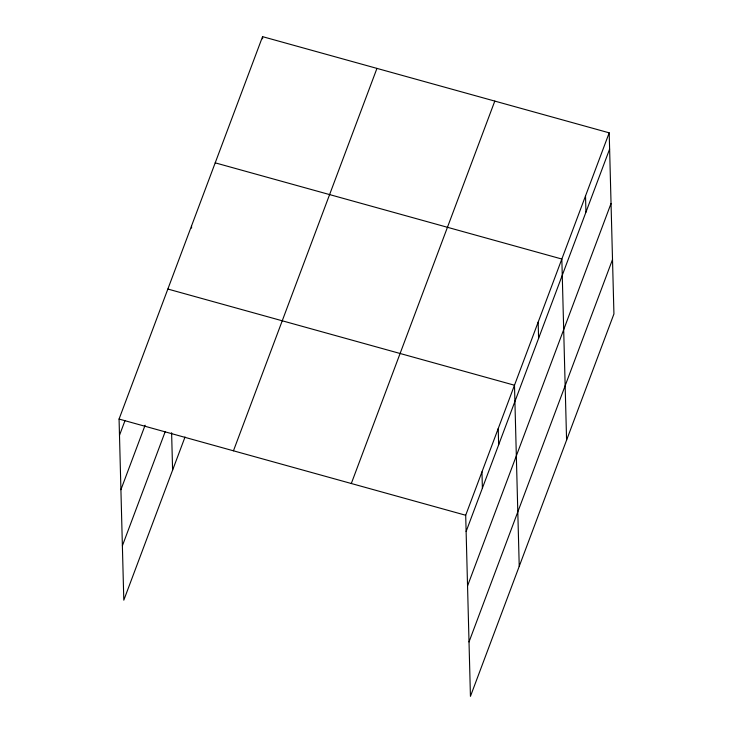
<?xml version="1.0" encoding="UTF-8"?>
<svg xmlns="http://www.w3.org/2000/svg" width="733" height="733" viewBox="0 0 733 733"><rect width="100%" height="100%" fill="white"/><g stroke="black" fill="none" stroke-linecap="round" stroke-linejoin="round"><path stroke-width="1.1" d="M185.037 436.987L123.804 600.162L119.067 419.065L262.561 36.65L609.196 132.838L613.933 313.935L470.439 696.35L465.693 515.253L609.196 132.838M119.488 435.301L125.041 420.504M120.908 489.708L145.107 425.222M122.384 545.764L165.218 431.6M233.451 450.813L376.954 68.389M351.309 483.514L494.802 101.09M466.124 531.489L609.618 149.074M467.544 585.896L611.047 203.472M469.01 641.943L612.513 259.528M215.209 162.845L561.835 259.033L566.582 440.13M167.857 289.049L514.484 385.228L519.23 566.325M119.067 419.065L465.693 515.253M585.52 195.931L585.942 212.167M538.159 322.135L538.59 338.371M498.22 428.576L498.651 444.812M481.957 471.915L482.387 488.151M262.561 36.65L262.616 38.812M191.533 225.947L191.588 228.11M171.614 432.745L172.594 470.146"/></g></svg>
